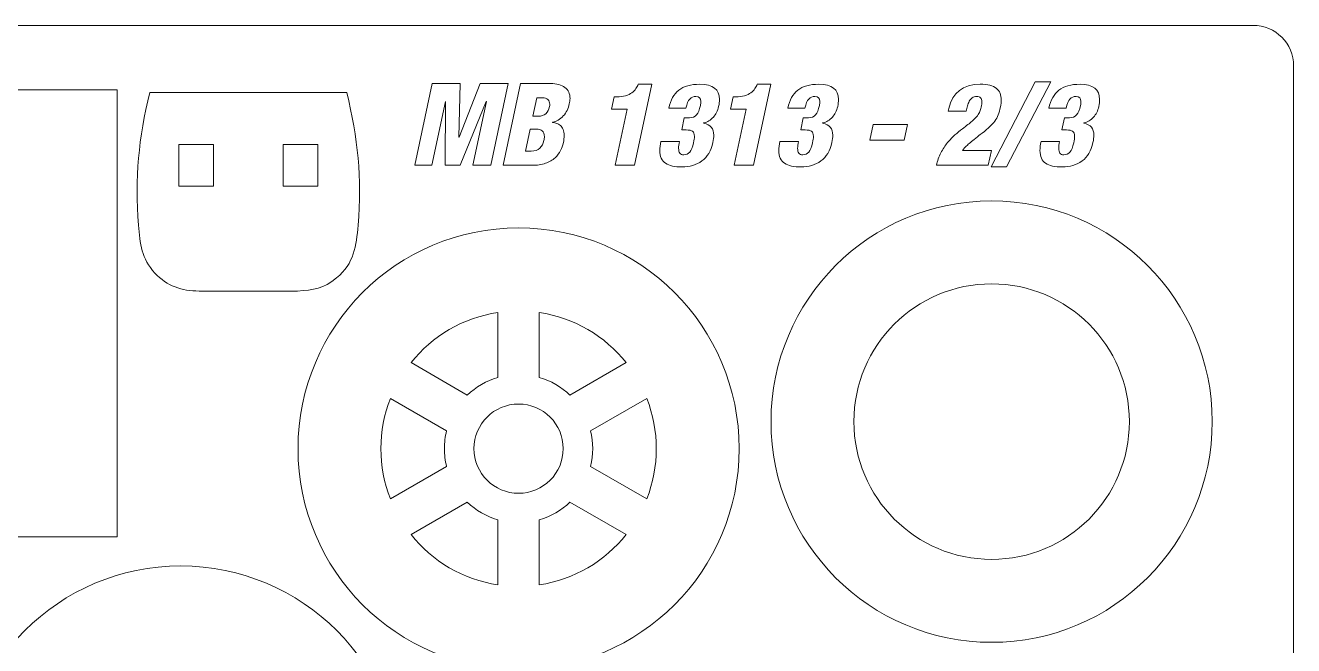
# Model space of a CAD drawing. Header units: centimetres. Extents: x -47.5 to 47.5, y -14.5 to 14.5.
# Drawn here: x -18.88 to -9.5, y 9.91 to 14.5 of the extents above; entities that cross this region are included whole.
import ezdxf

# ---------------------------------------------------------------- set-up
doc = ezdxf.new("R2010")
doc.units = ezdxf.units.CM
doc.header["$MEASUREMENT"] = 0
doc.layers.add('Camada 1', color=7, linetype='Continuous')

msp = doc.modelspace()

# ---------------------------------------------------------------- linework, layer by layer
at = {"layer": 'Camada 1', "color": 6, "lineweight": 9}
msp.add_open_spline([(-28.2, 14.5), (-28.2, 14.5), (-9.8, 14.5), (-9.8, 14.5), (-9.8, 14.5), (-9.635, 14.5), (-9.5, 14.365), (-9.5, 14.2), (-9.5, 14.2), (-9.5, 14.2), (-9.5, -14.2), (-9.5, -14.2), (-9.5, -14.2), (-9.5, -14.365), (-9.635, -14.5), (-9.8, -14.5), (-9.8, -14.5), (-9.8, -14.5), (-28.2, -14.5), (-28.2, -14.5), (-28.2, -14.5), (-28.365, -14.5), (-28.5, -14.365), (-28.5, -14.2), (-28.5, -14.2), (-28.5, -14.2), (-28.5, 14.2), (-28.5, 14.2), (-28.5, 14.2), (-28.5, 14.365), (-28.365, 14.5), (-28.2, 14.5)], degree=3, knots=[0, 0, 0, 0, 0.1111111, 0.1111111, 0.1111111, 0.1111111, 0.2222222, 0.2222222, 0.2222222, 0.2222222, 0.3333333, 0.3333333, 0.3333333, 0.3333333, 0.4444444, 0.4444444, 0.4444444, 0.4444444, 0.5555556, 0.5555556, 0.5555556, 0.5555556, 0.6666667, 0.6666667, 0.6666667, 0.6666667, 0.7777778, 0.7777778, 0.7777778, 0.7777778, 1, 1, 1, 1], dxfattribs=at)
at = {"layer": 'Camada 1', "color": 5, "lineweight": 9}
for points, knots in [([(-11.73917, 13.45331), (-11.73917, 13.45331), (-11.62402, 13.45331), (-11.62402, 13.45331), (-11.62402, 13.45331), (-11.62402, 13.45331), (-11.29721, 14.08154), (-11.29721, 14.08154), (-11.29721, 14.08154), (-11.29721, 14.08154), (-11.41236, 14.08154), (-11.41236, 14.08154), (-11.41236, 14.08154), (-11.41236, 14.08154), (-11.73917, 13.45331), (-11.73917, 13.45331)], [0, 0, 0, 0, 0.2, 0.2, 0.2, 0.2, 0.4, 0.4, 0.4, 0.4, 0.6, 0.6, 0.6, 0.6, 1, 1, 1, 1]), ([(-16.003, 13.46517), (-16.003, 13.46517), (-15.876, 13.46517), (-15.876, 13.46517), (-15.876, 13.46517), (-15.876, 13.46517), (-15.77609, 13.93591), (-15.77609, 13.93591), (-15.77609, 13.93591), (-15.77609, 13.93591), (-15.7744, 13.93591), (-15.7744, 13.93591), (-15.7744, 13.93591), (-15.7744, 13.93591), (-15.77694, 13.46517), (-15.77694, 13.46517), (-15.77694, 13.46517), (-15.77694, 13.46517), (-15.66687, 13.46517), (-15.66687, 13.46517), (-15.66687, 13.46517), (-15.66687, 13.46517), (-15.47468, 13.93591), (-15.47468, 13.93591), (-15.47468, 13.93591), (-15.47468, 13.93591), (-15.47298, 13.93591), (-15.47298, 13.93591), (-15.47298, 13.93591), (-15.47298, 13.93591), (-15.57289, 13.46517), (-15.57289, 13.46517), (-15.57289, 13.46517), (-15.57289, 13.46517), (-15.44081, 13.46517), (-15.44081, 13.46517), (-15.44081, 13.46517), (-15.44081, 13.46517), (-15.31212, 14.06968), (-15.31212, 14.06968), (-15.31212, 14.06968), (-15.31212, 14.06968), (-15.51786, 14.06968), (-15.51786, 14.06968), (-15.51786, 14.06968), (-15.51786, 14.06968), (-15.67449, 13.67259), (-15.67449, 13.67259), (-15.67449, 13.67259), (-15.67449, 13.67259), (-15.67619, 13.67259), (-15.67619, 13.67259), (-15.67619, 13.67259), (-15.67619, 13.67259), (-15.66603, 14.06968), (-15.66603, 14.06968), (-15.66603, 14.06968), (-15.66603, 14.06968), (-15.87431, 14.06968), (-15.87431, 14.06968), (-15.87431, 14.06968), (-15.87431, 14.06968), (-16.003, 13.46517), (-16.003, 13.46517)], [0, 0, 0, 0, 0.0588235, 0.0588235, 0.0588235, 0.0588235, 0.1176471, 0.1176471, 0.1176471, 0.1176471, 0.1764706, 0.1764706, 0.1764706, 0.1764706, 0.2352941, 0.2352941, 0.2352941, 0.2352941, 0.2941176, 0.2941176, 0.2941176, 0.2941176, 0.3529412, 0.3529412, 0.3529412, 0.3529412, 0.4117647, 0.4117647, 0.4117647, 0.4117647, 0.4705882, 0.4705882, 0.4705882, 0.4705882, 0.5294118, 0.5294118, 0.5294118, 0.5294118, 0.5882353, 0.5882353, 0.5882353, 0.5882353, 0.6470588, 0.6470588, 0.6470588, 0.6470588, 0.7058824, 0.7058824, 0.7058824, 0.7058824, 0.7647059, 0.7647059, 0.7647059, 0.7647059, 0.8235294, 0.8235294, 0.8235294, 0.8235294, 0.8823529, 0.8823529, 0.8823529, 0.8823529, 1, 1, 1, 1]), ([(-15.34852, 13.46517), (-15.34852, 13.46517), (-15.13855, 13.46517), (-15.13855, 13.46517), (-15.13855, 13.46517), (-15.09847, 13.46517), (-15.06404, 13.47024), (-15.03526, 13.4804), (-15.03526, 13.4804), (-15.00647, 13.49056), (-14.98304, 13.50397), (-14.96498, 13.52063), (-14.96498, 13.52063), (-14.94692, 13.53727), (-14.93323, 13.55505), (-14.92392, 13.57396), (-14.92392, 13.57396), (-14.9146, 13.59287), (-14.90769, 13.61248), (-14.90317, 13.6328), (-14.90317, 13.6328), (-14.89922, 13.65199), (-14.89725, 13.66949), (-14.89725, 13.68529), (-14.89725, 13.68529), (-14.89725, 13.70336), (-14.89979, 13.7186), (-14.90487, 13.73102), (-14.90487, 13.73102), (-14.90995, 13.74343), (-14.91672, 13.75303), (-14.92519, 13.7598), (-14.92519, 13.7598), (-14.93365, 13.76657), (-14.94254, 13.77166), (-14.95186, 13.77504), (-14.95186, 13.77504), (-14.96117, 13.77843), (-14.97147, 13.78097), (-14.98276, 13.78266), (-14.98276, 13.78266), (-14.98276, 13.78266), (-14.98276, 13.78435), (-14.98276, 13.78435), (-14.98276, 13.78435), (-14.95285, 13.79), (-14.9266, 13.80524), (-14.90402, 13.83007), (-14.90402, 13.83007), (-14.88144, 13.85491), (-14.86649, 13.88512), (-14.85915, 13.92068), (-14.85915, 13.92068), (-14.85576, 13.93422), (-14.85407, 13.9472), (-14.85407, 13.95963), (-14.85407, 13.95963), (-14.85407, 13.99574), (-14.86677, 14.02312), (-14.89217, 14.04175), (-14.89217, 14.04175), (-14.91757, 14.06037), (-14.95313, 14.06968), (-14.99885, 14.06968), (-14.99885, 14.06968), (-14.99885, 14.06968), (-15.21983, 14.06968), (-15.21983, 14.06968), (-15.21983, 14.06968), (-15.21983, 14.06968), (-15.34852, 13.46517), (-15.34852, 13.46517)], [0, 0, 0, 0, 0.0526316, 0.0526316, 0.0526316, 0.0526316, 0.1052632, 0.1052632, 0.1052632, 0.1052632, 0.1578947, 0.1578947, 0.1578947, 0.1578947, 0.2105263, 0.2105263, 0.2105263, 0.2105263, 0.2631579, 0.2631579, 0.2631579, 0.2631579, 0.3157895, 0.3157895, 0.3157895, 0.3157895, 0.3684211, 0.3684211, 0.3684211, 0.3684211, 0.4210526, 0.4210526, 0.4210526, 0.4210526, 0.4736842, 0.4736842, 0.4736842, 0.4736842, 0.5263158, 0.5263158, 0.5263158, 0.5263158, 0.5789474, 0.5789474, 0.5789474, 0.5789474, 0.6315789, 0.6315789, 0.6315789, 0.6315789, 0.6842105, 0.6842105, 0.6842105, 0.6842105, 0.7368421, 0.7368421, 0.7368421, 0.7368421, 0.7894737, 0.7894737, 0.7894737, 0.7894737, 0.8421053, 0.8421053, 0.8421053, 0.8421053, 0.8947368, 0.8947368, 0.8947368, 0.8947368, 1, 1, 1, 1]), ([(-14.51964, 13.46517), (-14.51964, 13.46517), (-14.3774, 13.46517), (-14.3774, 13.46517), (-14.3774, 13.46517), (-14.3774, 13.46517), (-14.24955, 14.0646), (-14.24955, 14.0646), (-14.24955, 14.0646), (-14.24955, 14.0646), (-14.34946, 14.0646), (-14.34946, 14.0646), (-14.34946, 14.0646), (-14.35397, 14.05331), (-14.3599, 14.04245), (-14.36724, 14.03201), (-14.36724, 14.03201), (-14.37457, 14.02157), (-14.38431, 14.01169), (-14.39645, 14.00237), (-14.39645, 14.00237), (-14.40858, 13.99306), (-14.4241, 13.98544), (-14.44301, 13.97952), (-14.44301, 13.97952), (-14.46192, 13.97359), (-14.48408, 13.97062), (-14.50948, 13.97062), (-14.50948, 13.97062), (-14.50948, 13.97062), (-14.52726, 13.97062), (-14.52726, 13.97062), (-14.52726, 13.97062), (-14.52726, 13.97062), (-14.54673, 13.88087), (-14.54673, 13.88087), (-14.54673, 13.88087), (-14.54673, 13.88087), (-14.43158, 13.88087), (-14.43158, 13.88087), (-14.43158, 13.88087), (-14.43158, 13.88087), (-14.51964, 13.46517), (-14.51964, 13.46517)], [0, 0, 0, 0, 0.0833333, 0.0833333, 0.0833333, 0.0833333, 0.1666667, 0.1666667, 0.1666667, 0.1666667, 0.25, 0.25, 0.25, 0.25, 0.3333333, 0.3333333, 0.3333333, 0.3333333, 0.4166667, 0.4166667, 0.4166667, 0.4166667, 0.5, 0.5, 0.5, 0.5, 0.5833333, 0.5833333, 0.5833333, 0.5833333, 0.6666667, 0.6666667, 0.6666667, 0.6666667, 0.75, 0.75, 0.75, 0.75, 0.8333333, 0.8333333, 0.8333333, 0.8333333, 1, 1, 1, 1]), ([(-14.18181, 13.64127), (-14.18689, 13.61644), (-14.18943, 13.59442), (-14.18943, 13.57524), (-14.18943, 13.57524), (-14.18943, 13.52951), (-14.17546, 13.49776), (-14.14752, 13.47999), (-14.14752, 13.47999), (-14.11958, 13.4622), (-14.07852, 13.45331), (-14.02433, 13.45331), (-14.02433, 13.45331), (-13.96789, 13.45331), (-13.9192, 13.46799), (-13.87828, 13.49733), (-13.87828, 13.49733), (-13.83736, 13.52668), (-13.81041, 13.57212), (-13.79742, 13.63365), (-13.79742, 13.63365), (-13.79291, 13.65398), (-13.79065, 13.67175), (-13.79065, 13.68699), (-13.79065, 13.68699), (-13.79065, 13.71239), (-13.79672, 13.73244), (-13.80885, 13.7471), (-13.80885, 13.7471), (-13.82099, 13.76178), (-13.84004, 13.77195), (-13.86601, 13.77758), (-13.86601, 13.77758), (-13.86601, 13.77758), (-13.86516, 13.77927), (-13.86516, 13.77927), (-13.86516, 13.77927), (-13.83694, 13.78548), (-13.81309, 13.79931), (-13.79361, 13.82076), (-13.79361, 13.82076), (-13.77414, 13.84221), (-13.76102, 13.86846), (-13.75424, 13.8995), (-13.75424, 13.8995), (-13.75029, 13.91926), (-13.74832, 13.93704), (-13.74832, 13.95284), (-13.74832, 13.95284), (-13.74832, 14.02735), (-13.79658, 14.0646), (-13.8931, 14.0646), (-13.8931, 14.0646), (-13.9597, 14.0646), (-14.01191, 14.04993), (-14.04973, 14.02058), (-14.04973, 14.02058), (-14.08586, 13.99235), (-14.11041, 13.94833), (-14.12339, 13.8885), (-14.12339, 13.8885), (-14.12339, 13.8885), (-13.99639, 13.8885), (-13.99639, 13.8885), (-13.99639, 13.8885), (-13.98962, 13.9201), (-13.98002, 13.9424), (-13.96761, 13.95538), (-13.96761, 13.95538), (-13.95519, 13.96836), (-13.94023, 13.97486), (-13.92273, 13.97486), (-13.92273, 13.97486), (-13.89846, 13.97486), (-13.88633, 13.96217), (-13.88633, 13.93676), (-13.88633, 13.93676), (-13.88633, 13.92829), (-13.88745, 13.91813), (-13.88971, 13.90628), (-13.88971, 13.90628), (-13.89649, 13.87579), (-13.90594, 13.85322), (-13.91808, 13.83854), (-13.91808, 13.83854), (-13.93021, 13.82387), (-13.94757, 13.81653), (-13.97015, 13.81653), (-13.97015, 13.81653), (-13.97015, 13.81653), (-14.00909, 13.81653), (-14.00909, 13.81653), (-14.00909, 13.81653), (-14.00909, 13.81653), (-14.02772, 13.72678), (-14.02772, 13.72678), (-14.02772, 13.72678), (-14.02772, 13.72678), (-13.99385, 13.72678), (-13.99385, 13.72678), (-13.99385, 13.72678), (-13.9724, 13.72678), (-13.95702, 13.72339), (-13.94771, 13.71662), (-13.94771, 13.71662), (-13.9384, 13.70985), (-13.93374, 13.69743), (-13.93374, 13.67937), (-13.93374, 13.67937), (-13.93374, 13.66695), (-13.93571, 13.65086), (-13.93967, 13.63111), (-13.93967, 13.63111), (-13.947, 13.59837), (-13.95632, 13.57551), (-13.96761, 13.56253), (-13.96761, 13.56253), (-13.97889, 13.54954), (-13.99385, 13.54306), (-14.01248, 13.54306), (-14.01248, 13.54306), (-14.02603, 13.54306), (-14.03576, 13.54729), (-14.04169, 13.55575), (-14.04169, 13.55575), (-14.04762, 13.56422), (-14.05058, 13.57607), (-14.05058, 13.59131), (-14.05058, 13.59131), (-14.05058, 13.60486), (-14.0486, 13.62152), (-14.04465, 13.64127), (-14.04465, 13.64127), (-14.04465, 13.64127), (-14.18181, 13.64127), (-14.18181, 13.64127)], [0, 0, 0, 0, 0.0285714, 0.0285714, 0.0285714, 0.0285714, 0.0571429, 0.0571429, 0.0571429, 0.0571429, 0.0857143, 0.0857143, 0.0857143, 0.0857143, 0.1142857, 0.1142857, 0.1142857, 0.1142857, 0.1428571, 0.1428571, 0.1428571, 0.1428571, 0.1714286, 0.1714286, 0.1714286, 0.1714286, 0.2, 0.2, 0.2, 0.2, 0.2285714, 0.2285714, 0.2285714, 0.2285714, 0.2571429, 0.2571429, 0.2571429, 0.2571429, 0.2857143, 0.2857143, 0.2857143, 0.2857143, 0.3142857, 0.3142857, 0.3142857, 0.3142857, 0.3428571, 0.3428571, 0.3428571, 0.3428571, 0.3714286, 0.3714286, 0.3714286, 0.3714286, 0.4, 0.4, 0.4, 0.4, 0.4285714, 0.4285714, 0.4285714, 0.4285714, 0.4571429, 0.4571429, 0.4571429, 0.4571429, 0.4857143, 0.4857143, 0.4857143, 0.4857143, 0.5142857, 0.5142857, 0.5142857, 0.5142857, 0.5428571, 0.5428571, 0.5428571, 0.5428571, 0.5714286, 0.5714286, 0.5714286, 0.5714286, 0.6, 0.6, 0.6, 0.6, 0.6285714, 0.6285714, 0.6285714, 0.6285714, 0.6571429, 0.6571429, 0.6571429, 0.6571429, 0.6857143, 0.6857143, 0.6857143, 0.6857143, 0.7142857, 0.7142857, 0.7142857, 0.7142857, 0.7428571, 0.7428571, 0.7428571, 0.7428571, 0.7714286, 0.7714286, 0.7714286, 0.7714286, 0.8, 0.8, 0.8, 0.8, 0.8285714, 0.8285714, 0.8285714, 0.8285714, 0.8571429, 0.8571429, 0.8571429, 0.8571429, 0.8857143, 0.8857143, 0.8857143, 0.8857143, 0.9142857, 0.9142857, 0.9142857, 0.9142857, 0.9428571, 0.9428571, 0.9428571, 0.9428571, 1, 1, 1, 1]), ([(-13.6391, 13.46517), (-13.6391, 13.46517), (-13.49686, 13.46517), (-13.49686, 13.46517), (-13.49686, 13.46517), (-13.49686, 13.46517), (-13.36901, 14.0646), (-13.36901, 14.0646), (-13.36901, 14.0646), (-13.36901, 14.0646), (-13.46892, 14.0646), (-13.46892, 14.0646), (-13.46892, 14.0646), (-13.47343, 14.05331), (-13.47936, 14.04245), (-13.4867, 14.03201), (-13.4867, 14.03201), (-13.49403, 14.02157), (-13.50377, 14.01169), (-13.51591, 14.00237), (-13.51591, 14.00237), (-13.52804, 13.99306), (-13.54356, 13.98544), (-13.56247, 13.97952), (-13.56247, 13.97952), (-13.58138, 13.97359), (-13.60354, 13.97062), (-13.62894, 13.97062), (-13.62894, 13.97062), (-13.62894, 13.97062), (-13.64672, 13.97062), (-13.64672, 13.97062), (-13.64672, 13.97062), (-13.64672, 13.97062), (-13.66619, 13.88087), (-13.66619, 13.88087), (-13.66619, 13.88087), (-13.66619, 13.88087), (-13.55104, 13.88087), (-13.55104, 13.88087), (-13.55104, 13.88087), (-13.55104, 13.88087), (-13.6391, 13.46517), (-13.6391, 13.46517)], [0, 0, 0, 0, 0.0833333, 0.0833333, 0.0833333, 0.0833333, 0.1666667, 0.1666667, 0.1666667, 0.1666667, 0.25, 0.25, 0.25, 0.25, 0.3333333, 0.3333333, 0.3333333, 0.3333333, 0.4166667, 0.4166667, 0.4166667, 0.4166667, 0.5, 0.5, 0.5, 0.5, 0.5833333, 0.5833333, 0.5833333, 0.5833333, 0.6666667, 0.6666667, 0.6666667, 0.6666667, 0.75, 0.75, 0.75, 0.75, 0.8333333, 0.8333333, 0.8333333, 0.8333333, 1, 1, 1, 1]), ([(-13.30127, 13.64127), (-13.30635, 13.61644), (-13.30889, 13.59442), (-13.30889, 13.57524), (-13.30889, 13.57524), (-13.30889, 13.52951), (-13.29492, 13.49776), (-13.26698, 13.47999), (-13.26698, 13.47999), (-13.23904, 13.4622), (-13.19798, 13.45331), (-13.14379, 13.45331), (-13.14379, 13.45331), (-13.08735, 13.45331), (-13.03866, 13.46799), (-12.99774, 13.49733), (-12.99774, 13.49733), (-12.95682, 13.52668), (-12.92987, 13.57212), (-12.91688, 13.63365), (-12.91688, 13.63365), (-12.91237, 13.65398), (-12.91011, 13.67175), (-12.91011, 13.68699), (-12.91011, 13.68699), (-12.91011, 13.71239), (-12.91618, 13.73244), (-12.92831, 13.7471), (-12.92831, 13.7471), (-12.94045, 13.76178), (-12.9595, 13.77195), (-12.98547, 13.77758), (-12.98547, 13.77758), (-12.98547, 13.77758), (-12.98462, 13.77927), (-12.98462, 13.77927), (-12.98462, 13.77927), (-12.9564, 13.78548), (-12.93255, 13.79931), (-12.91307, 13.82076), (-12.91307, 13.82076), (-12.8936, 13.84221), (-12.88048, 13.86846), (-12.8737, 13.8995), (-12.8737, 13.8995), (-12.86975, 13.91926), (-12.86778, 13.93704), (-12.86778, 13.95284), (-12.86778, 13.95284), (-12.86778, 14.02735), (-12.91604, 14.0646), (-13.01256, 14.0646), (-13.01256, 14.0646), (-13.07916, 14.0646), (-13.13137, 14.04993), (-13.16919, 14.02058), (-13.16919, 14.02058), (-13.20532, 13.99235), (-13.22987, 13.94833), (-13.24285, 13.8885), (-13.24285, 13.8885), (-13.24285, 13.8885), (-13.11585, 13.8885), (-13.11585, 13.8885), (-13.11585, 13.8885), (-13.10908, 13.9201), (-13.09948, 13.9424), (-13.08707, 13.95538), (-13.08707, 13.95538), (-13.07465, 13.96836), (-13.05969, 13.97486), (-13.04219, 13.97486), (-13.04219, 13.97486), (-13.01792, 13.97486), (-13.00579, 13.96217), (-13.00579, 13.93676), (-13.00579, 13.93676), (-13.00579, 13.92829), (-13.00691, 13.91813), (-13.00917, 13.90628), (-13.00917, 13.90628), (-13.01595, 13.87579), (-13.0254, 13.85322), (-13.03754, 13.83854), (-13.03754, 13.83854), (-13.04967, 13.82387), (-13.06703, 13.81653), (-13.08961, 13.81653), (-13.08961, 13.81653), (-13.08961, 13.81653), (-13.12855, 13.81653), (-13.12855, 13.81653), (-13.12855, 13.81653), (-13.12855, 13.81653), (-13.14718, 13.72678), (-13.14718, 13.72678), (-13.14718, 13.72678), (-13.14718, 13.72678), (-13.11331, 13.72678), (-13.11331, 13.72678), (-13.11331, 13.72678), (-13.09186, 13.72678), (-13.07648, 13.72339), (-13.06717, 13.71662), (-13.06717, 13.71662), (-13.05786, 13.70985), (-13.0532, 13.69743), (-13.0532, 13.67937), (-13.0532, 13.67937), (-13.0532, 13.66695), (-13.05517, 13.65086), (-13.05913, 13.63111), (-13.05913, 13.63111), (-13.06646, 13.59837), (-13.07578, 13.57551), (-13.08707, 13.56253), (-13.08707, 13.56253), (-13.09835, 13.54954), (-13.11331, 13.54306), (-13.13194, 13.54306), (-13.13194, 13.54306), (-13.14549, 13.54306), (-13.15522, 13.54729), (-13.16115, 13.55575), (-13.16115, 13.55575), (-13.16708, 13.56422), (-13.17004, 13.57607), (-13.17004, 13.59131), (-13.17004, 13.59131), (-13.17004, 13.60486), (-13.16806, 13.62152), (-13.16411, 13.64127), (-13.16411, 13.64127), (-13.16411, 13.64127), (-13.30127, 13.64127), (-13.30127, 13.64127)], [0, 0, 0, 0, 0.0285714, 0.0285714, 0.0285714, 0.0285714, 0.0571429, 0.0571429, 0.0571429, 0.0571429, 0.0857143, 0.0857143, 0.0857143, 0.0857143, 0.1142857, 0.1142857, 0.1142857, 0.1142857, 0.1428571, 0.1428571, 0.1428571, 0.1428571, 0.1714286, 0.1714286, 0.1714286, 0.1714286, 0.2, 0.2, 0.2, 0.2, 0.2285714, 0.2285714, 0.2285714, 0.2285714, 0.2571429, 0.2571429, 0.2571429, 0.2571429, 0.2857143, 0.2857143, 0.2857143, 0.2857143, 0.3142857, 0.3142857, 0.3142857, 0.3142857, 0.3428571, 0.3428571, 0.3428571, 0.3428571, 0.3714286, 0.3714286, 0.3714286, 0.3714286, 0.4, 0.4, 0.4, 0.4, 0.4285714, 0.4285714, 0.4285714, 0.4285714, 0.4571429, 0.4571429, 0.4571429, 0.4571429, 0.4857143, 0.4857143, 0.4857143, 0.4857143, 0.5142857, 0.5142857, 0.5142857, 0.5142857, 0.5428571, 0.5428571, 0.5428571, 0.5428571, 0.5714286, 0.5714286, 0.5714286, 0.5714286, 0.6, 0.6, 0.6, 0.6, 0.6285714, 0.6285714, 0.6285714, 0.6285714, 0.6571429, 0.6571429, 0.6571429, 0.6571429, 0.6857143, 0.6857143, 0.6857143, 0.6857143, 0.7142857, 0.7142857, 0.7142857, 0.7142857, 0.7428571, 0.7428571, 0.7428571, 0.7428571, 0.7714286, 0.7714286, 0.7714286, 0.7714286, 0.8, 0.8, 0.8, 0.8, 0.8285714, 0.8285714, 0.8285714, 0.8285714, 0.8571429, 0.8571429, 0.8571429, 0.8571429, 0.8857143, 0.8857143, 0.8857143, 0.8857143, 0.9142857, 0.9142857, 0.9142857, 0.9142857, 0.9428571, 0.9428571, 0.9428571, 0.9428571, 1, 1, 1, 1]), ([(-11.9229, 13.86479), (-11.91951, 13.8789), (-11.91613, 13.89202), (-11.91274, 13.90417), (-11.91274, 13.90417), (-11.90935, 13.91629), (-11.90498, 13.92773), (-11.89962, 13.93845), (-11.89962, 13.93845), (-11.89425, 13.94917), (-11.88706, 13.95792), (-11.87803, 13.9647), (-11.87803, 13.9647), (-11.86899, 13.97147), (-11.85799, 13.97486), (-11.84501, 13.97486), (-11.84501, 13.97486), (-11.83146, 13.97486), (-11.82172, 13.97147), (-11.8158, 13.9647), (-11.8158, 13.9647), (-11.80987, 13.95792), (-11.80691, 13.94776), (-11.80691, 13.93422), (-11.80691, 13.93422), (-11.80691, 13.92463), (-11.8086, 13.91192), (-11.81199, 13.89612), (-11.81199, 13.89612), (-11.81481, 13.88258), (-11.81791, 13.87128), (-11.8213, 13.86225), (-11.8213, 13.86225), (-11.82469, 13.85322), (-11.83075, 13.8432), (-11.8395, 13.83219), (-11.8395, 13.83219), (-11.84825, 13.82118), (-11.86152, 13.80779), (-11.8793, 13.79197), (-11.8793, 13.79197), (-11.89708, 13.77617), (-11.92064, 13.75726), (-11.94999, 13.73525), (-11.94999, 13.73525), (-11.96975, 13.72057), (-11.98852, 13.70533), (-12.0063, 13.68953), (-12.0063, 13.68953), (-12.02408, 13.67372), (-12.04214, 13.65482), (-12.06048, 13.6328), (-12.06048, 13.6328), (-12.07883, 13.61079), (-12.09534, 13.58567), (-12.11001, 13.55745), (-12.11001, 13.55745), (-12.12469, 13.52922), (-12.1357, 13.49846), (-12.14303, 13.46517), (-12.14303, 13.46517), (-12.14303, 13.46517), (-11.76034, 13.46517), (-11.76034, 13.46517), (-11.76034, 13.46517), (-11.76034, 13.46517), (-11.73663, 13.57524), (-11.73663, 13.57524), (-11.73663, 13.57524), (-11.73663, 13.57524), (-11.94915, 13.57524), (-11.94915, 13.57524), (-11.94915, 13.57524), (-11.94124, 13.58764), (-11.92939, 13.60091), (-11.91359, 13.61503), (-11.91359, 13.61503), (-11.89778, 13.62913), (-11.87323, 13.64917), (-11.83993, 13.67513), (-11.83993, 13.67513), (-11.82299, 13.68868), (-11.81142, 13.69772), (-11.80521, 13.70223), (-11.80521, 13.70223), (-11.78151, 13.72142), (-11.76231, 13.73793), (-11.74764, 13.75177), (-11.74764, 13.75177), (-11.73296, 13.76559), (-11.72069, 13.77927), (-11.71081, 13.79282), (-11.71081, 13.79282), (-11.70093, 13.80638), (-11.69275, 13.82133), (-11.68625, 13.83769), (-11.68625, 13.83769), (-11.67976, 13.85406), (-11.67426, 13.87382), (-11.66974, 13.89696), (-11.66974, 13.89696), (-11.66523, 13.91615), (-11.66297, 13.93337), (-11.66297, 13.94861), (-11.66297, 13.94861), (-11.66297, 13.9853), (-11.67511, 14.0138), (-11.69938, 14.03412), (-11.69938, 14.03412), (-11.72365, 14.05444), (-11.76344, 14.0646), (-11.81876, 14.0646), (-11.81876, 14.0646), (-11.94745, 14.0646), (-12.02478, 14.00449), (-12.05075, 13.88427), (-12.05075, 13.88427), (-12.05075, 13.88427), (-12.05498, 13.86479), (-12.05498, 13.86479), (-12.05498, 13.86479), (-12.05498, 13.86479), (-11.9229, 13.86479), (-11.9229, 13.86479)], [0, 0, 0, 0, 0.03125, 0.03125, 0.03125, 0.03125, 0.0625, 0.0625, 0.0625, 0.0625, 0.09375, 0.09375, 0.09375, 0.09375, 0.125, 0.125, 0.125, 0.125, 0.15625, 0.15625, 0.15625, 0.15625, 0.1875, 0.1875, 0.1875, 0.1875, 0.21875, 0.21875, 0.21875, 0.21875, 0.25, 0.25, 0.25, 0.25, 0.28125, 0.28125, 0.28125, 0.28125, 0.3125, 0.3125, 0.3125, 0.3125, 0.34375, 0.34375, 0.34375, 0.34375, 0.375, 0.375, 0.375, 0.375, 0.40625, 0.40625, 0.40625, 0.40625, 0.4375, 0.4375, 0.4375, 0.4375, 0.46875, 0.46875, 0.46875, 0.46875, 0.5, 0.5, 0.5, 0.5, 0.53125, 0.53125, 0.53125, 0.53125, 0.5625, 0.5625, 0.5625, 0.5625, 0.59375, 0.59375, 0.59375, 0.59375, 0.625, 0.625, 0.625, 0.625, 0.65625, 0.65625, 0.65625, 0.65625, 0.6875, 0.6875, 0.6875, 0.6875, 0.71875, 0.71875, 0.71875, 0.71875, 0.75, 0.75, 0.75, 0.75, 0.78125, 0.78125, 0.78125, 0.78125, 0.8125, 0.8125, 0.8125, 0.8125, 0.84375, 0.84375, 0.84375, 0.84375, 0.875, 0.875, 0.875, 0.875, 0.90625, 0.90625, 0.90625, 0.90625, 0.9375, 0.9375, 0.9375, 0.9375, 1, 1, 1, 1]), ([(-11.36917, 13.64127), (-11.37425, 13.61644), (-11.37679, 13.59442), (-11.37679, 13.57524), (-11.37679, 13.57524), (-11.37679, 13.52951), (-11.36282, 13.49776), (-11.33488, 13.47999), (-11.33488, 13.47999), (-11.30694, 13.4622), (-11.26588, 13.45331), (-11.21169, 13.45331), (-11.21169, 13.45331), (-11.15525, 13.45331), (-11.10656, 13.46799), (-11.06564, 13.49733), (-11.06564, 13.49733), (-11.02472, 13.52668), (-10.99777, 13.57212), (-10.98478, 13.63365), (-10.98478, 13.63365), (-10.98027, 13.65398), (-10.97801, 13.67175), (-10.97801, 13.68699), (-10.97801, 13.68699), (-10.97801, 13.71239), (-10.98408, 13.73244), (-10.99621, 13.7471), (-10.99621, 13.7471), (-11.00835, 13.76178), (-11.0274, 13.77195), (-11.05337, 13.77758), (-11.05337, 13.77758), (-11.05337, 13.77758), (-11.05252, 13.77927), (-11.05252, 13.77927), (-11.05252, 13.77927), (-11.0243, 13.78548), (-11.00045, 13.79931), (-10.98097, 13.82076), (-10.98097, 13.82076), (-10.9615, 13.84221), (-10.94838, 13.86846), (-10.9416, 13.8995), (-10.9416, 13.8995), (-10.93765, 13.91926), (-10.93568, 13.93704), (-10.93568, 13.95284), (-10.93568, 13.95284), (-10.93568, 14.02735), (-10.98394, 14.0646), (-11.08046, 14.0646), (-11.08046, 14.0646), (-11.14706, 14.0646), (-11.19927, 14.04993), (-11.23709, 14.02058), (-11.23709, 14.02058), (-11.27322, 13.99235), (-11.29777, 13.94833), (-11.31075, 13.8885), (-11.31075, 13.8885), (-11.31075, 13.8885), (-11.18375, 13.8885), (-11.18375, 13.8885), (-11.18375, 13.8885), (-11.17698, 13.9201), (-11.16738, 13.9424), (-11.15497, 13.95538), (-11.15497, 13.95538), (-11.14255, 13.96836), (-11.12759, 13.97486), (-11.11009, 13.97486), (-11.11009, 13.97486), (-11.08582, 13.97486), (-11.07369, 13.96217), (-11.07369, 13.93676), (-11.07369, 13.93676), (-11.07369, 13.92829), (-11.07481, 13.91813), (-11.07707, 13.90628), (-11.07707, 13.90628), (-11.08385, 13.87579), (-11.0933, 13.85322), (-11.10544, 13.83854), (-11.10544, 13.83854), (-11.11757, 13.82387), (-11.13493, 13.81653), (-11.15751, 13.81653), (-11.15751, 13.81653), (-11.15751, 13.81653), (-11.19645, 13.81653), (-11.19645, 13.81653), (-11.19645, 13.81653), (-11.19645, 13.81653), (-11.21508, 13.72678), (-11.21508, 13.72678), (-11.21508, 13.72678), (-11.21508, 13.72678), (-11.18121, 13.72678), (-11.18121, 13.72678), (-11.18121, 13.72678), (-11.15976, 13.72678), (-11.14438, 13.72339), (-11.13507, 13.71662), (-11.13507, 13.71662), (-11.12576, 13.70985), (-11.1211, 13.69743), (-11.1211, 13.67937), (-11.1211, 13.67937), (-11.1211, 13.66695), (-11.12307, 13.65086), (-11.12703, 13.63111), (-11.12703, 13.63111), (-11.13436, 13.59837), (-11.14368, 13.57551), (-11.15497, 13.56253), (-11.15497, 13.56253), (-11.16625, 13.54954), (-11.18121, 13.54306), (-11.19984, 13.54306), (-11.19984, 13.54306), (-11.21339, 13.54306), (-11.22312, 13.54729), (-11.22905, 13.55575), (-11.22905, 13.55575), (-11.23498, 13.56422), (-11.23794, 13.57607), (-11.23794, 13.59131), (-11.23794, 13.59131), (-11.23794, 13.60486), (-11.23596, 13.62152), (-11.23201, 13.64127), (-11.23201, 13.64127), (-11.23201, 13.64127), (-11.36917, 13.64127), (-11.36917, 13.64127)], [0, 0, 0, 0, 0.0285714, 0.0285714, 0.0285714, 0.0285714, 0.0571429, 0.0571429, 0.0571429, 0.0571429, 0.0857143, 0.0857143, 0.0857143, 0.0857143, 0.1142857, 0.1142857, 0.1142857, 0.1142857, 0.1428571, 0.1428571, 0.1428571, 0.1428571, 0.1714286, 0.1714286, 0.1714286, 0.1714286, 0.2, 0.2, 0.2, 0.2, 0.2285714, 0.2285714, 0.2285714, 0.2285714, 0.2571429, 0.2571429, 0.2571429, 0.2571429, 0.2857143, 0.2857143, 0.2857143, 0.2857143, 0.3142857, 0.3142857, 0.3142857, 0.3142857, 0.3428571, 0.3428571, 0.3428571, 0.3428571, 0.3714286, 0.3714286, 0.3714286, 0.3714286, 0.4, 0.4, 0.4, 0.4, 0.4285714, 0.4285714, 0.4285714, 0.4285714, 0.4571429, 0.4571429, 0.4571429, 0.4571429, 0.4857143, 0.4857143, 0.4857143, 0.4857143, 0.5142857, 0.5142857, 0.5142857, 0.5142857, 0.5428571, 0.5428571, 0.5428571, 0.5428571, 0.5714286, 0.5714286, 0.5714286, 0.5714286, 0.6, 0.6, 0.6, 0.6, 0.6285714, 0.6285714, 0.6285714, 0.6285714, 0.6571429, 0.6571429, 0.6571429, 0.6571429, 0.6857143, 0.6857143, 0.6857143, 0.6857143, 0.7142857, 0.7142857, 0.7142857, 0.7142857, 0.7428571, 0.7428571, 0.7428571, 0.7428571, 0.7714286, 0.7714286, 0.7714286, 0.7714286, 0.8, 0.8, 0.8, 0.8, 0.8285714, 0.8285714, 0.8285714, 0.8285714, 0.8571429, 0.8571429, 0.8571429, 0.8571429, 0.8857143, 0.8857143, 0.8857143, 0.8857143, 0.9142857, 0.9142857, 0.9142857, 0.9142857, 0.9428571, 0.9428571, 0.9428571, 0.9428571, 1, 1, 1, 1]), ([(-15.10045, 13.9647), (-15.10045, 13.9647), (-15.06066, 13.9647), (-15.06066, 13.9647), (-15.06066, 13.9647), (-15.04034, 13.9647), (-15.0258, 13.96019), (-15.01705, 13.95115), (-15.01705, 13.95115), (-15.0083, 13.94212), (-15.00393, 13.93055), (-15.00393, 13.91644), (-15.00393, 13.91644), (-15.00393, 13.91079), (-15.00449, 13.90515), (-15.00562, 13.8995), (-15.00562, 13.8995), (-15.01014, 13.87692), (-15.01945, 13.85943), (-15.03356, 13.84702), (-15.03356, 13.84702), (-15.04767, 13.83459), (-15.06658, 13.82838), (-15.09029, 13.82838), (-15.09029, 13.82838), (-15.09029, 13.82838), (-15.12924, 13.82838), (-15.12924, 13.82838), (-15.12924, 13.82838), (-15.12924, 13.82838), (-15.10045, 13.9647), (-15.10045, 13.9647)], [0, 0, 0, 0, 0.1111111, 0.1111111, 0.1111111, 0.1111111, 0.2222222, 0.2222222, 0.2222222, 0.2222222, 0.3333333, 0.3333333, 0.3333333, 0.3333333, 0.4444444, 0.4444444, 0.4444444, 0.4444444, 0.5555556, 0.5555556, 0.5555556, 0.5555556, 0.6666667, 0.6666667, 0.6666667, 0.6666667, 0.7777778, 0.7777778, 0.7777778, 0.7777778, 1, 1, 1, 1]), ([(-15.14956, 13.73356), (-15.14956, 13.73356), (-15.10384, 13.73356), (-15.10384, 13.73356), (-15.10384, 13.73356), (-15.08464, 13.73356), (-15.06983, 13.7289), (-15.05939, 13.71958), (-15.05939, 13.71958), (-15.04894, 13.71027), (-15.04372, 13.69603), (-15.04372, 13.67683), (-15.04372, 13.67683), (-15.04372, 13.66836), (-15.04485, 13.65905), (-15.04711, 13.64889), (-15.04711, 13.64889), (-15.05219, 13.62575), (-15.06235, 13.60684), (-15.07759, 13.59216), (-15.07759, 13.59216), (-15.09283, 13.57748), (-15.114, 13.57015), (-15.14109, 13.57015), (-15.14109, 13.57015), (-15.14109, 13.57015), (-15.18427, 13.57015), (-15.18427, 13.57015), (-15.18427, 13.57015), (-15.18427, 13.57015), (-15.14956, 13.73356), (-15.14956, 13.73356)], [0, 0, 0, 0, 0.1111111, 0.1111111, 0.1111111, 0.1111111, 0.2222222, 0.2222222, 0.2222222, 0.2222222, 0.3333333, 0.3333333, 0.3333333, 0.3333333, 0.4444444, 0.4444444, 0.4444444, 0.4444444, 0.5555556, 0.5555556, 0.5555556, 0.5555556, 0.6666667, 0.6666667, 0.6666667, 0.6666667, 0.7777778, 0.7777778, 0.7777778, 0.7777778, 1, 1, 1, 1]), ([(-12.63664, 13.65227), (-12.63664, 13.65227), (-12.38095, 13.65227), (-12.38095, 13.65227), (-12.38095, 13.65227), (-12.38095, 13.65227), (-12.35639, 13.76742), (-12.35639, 13.76742), (-12.35639, 13.76742), (-12.35639, 13.76742), (-12.61209, 13.76742), (-12.61209, 13.76742), (-12.61209, 13.76742), (-12.61209, 13.76742), (-12.63664, 13.65227), (-12.63664, 13.65227)], [0, 0, 0, 0, 0.2, 0.2, 0.2, 0.2, 0.4, 0.4, 0.4, 0.4, 0.6, 0.6, 0.6, 0.6, 1, 1, 1, 1])]:
    msp.add_open_spline(points, degree=3, knots=knots, dxfattribs=at)
at = {"layer": 'Camada 1', "lineweight": 9}
for points, knots in [([(-19.61443, 14.02234), (-19.61443, 14.02234), (-18.2044, 14.02234), (-18.2044, 14.02234), (-18.2044, 14.02234), (-18.2044, 14.02234), (-18.2044, 10.71748), (-18.2044, 10.71748), (-18.2044, 10.71748), (-18.2044, 10.71748), (-19.86455, 10.71748), (-19.86455, 10.71748), (-19.86455, 10.71748), (-19.86455, 10.71748), (-19.86455, 13.77223), (-19.86455, 13.77223), (-19.86455, 13.77223), (-19.86455, 13.77223), (-19.61443, 13.76738), (-19.61443, 13.76738), (-19.61443, 13.76738), (-19.61443, 13.76738), (-19.61443, 14.02234), (-19.61443, 14.02234)], [0, 0, 0, 0, 0.1428571, 0.1428571, 0.1428571, 0.1428571, 0.2857143, 0.2857143, 0.2857143, 0.2857143, 0.4285714, 0.4285714, 0.4285714, 0.4285714, 0.5714286, 0.5714286, 0.5714286, 0.5714286, 0.7142857, 0.7142857, 0.7142857, 0.7142857, 1, 1, 1, 1]), ([(-16.86994, 12.53542), (-16.86994, 12.53542), (-17.59903, 12.53542), (-17.59903, 12.53542), (-17.59903, 12.53542), (-17.72673, 12.53624), (-17.83576, 12.57172), (-17.92547, 12.66816), (-17.92547, 12.66816), (-18.0245, 12.7746), (-18.03543, 12.88555), (-18.04709, 13.02272), (-18.04709, 13.02272), (-18.07691, 13.37324), (-18.04431, 13.66472), (-17.96356, 14.00441), (-17.96356, 14.00441), (-17.96356, 14.00441), (-16.5054, 14.00441), (-16.5054, 14.00441), (-16.5054, 14.00441), (-16.42465, 13.66472), (-16.39205, 13.37324), (-16.42188, 13.02272), (-16.42188, 13.02272), (-16.43499, 12.86853), (-16.4511, 12.74135), (-16.58117, 12.6324), (-16.58117, 12.6324), (-16.67637, 12.55268), (-16.75419, 12.54414), (-16.86994, 12.53542)], [0, 0, 0, 0, 0.1111111, 0.1111111, 0.1111111, 0.1111111, 0.2222222, 0.2222222, 0.2222222, 0.2222222, 0.3333333, 0.3333333, 0.3333333, 0.3333333, 0.4444444, 0.4444444, 0.4444444, 0.4444444, 0.5555556, 0.5555556, 0.5555556, 0.5555556, 0.6666667, 0.6666667, 0.6666667, 0.6666667, 0.7777778, 0.7777778, 0.7777778, 0.7777778, 1, 1, 1, 1]), ([(-11.73448, 13.20214), (-10.83302, 13.20214), (-10.10224, 12.47137), (-10.10224, 11.56991), (-10.10224, 11.56991), (-10.10224, 10.66845), (-10.83302, 9.93769), (-11.73448, 9.93769), (-11.73448, 9.93769), (-12.63594, 9.93769), (-13.36671, 10.66845), (-13.36671, 11.56991), (-13.36671, 11.56991), (-13.36671, 12.47137), (-12.63594, 13.20214), (-11.73448, 13.20214)], [0, 0, 0, 0, 0.2, 0.2, 0.2, 0.2, 0.4, 0.4, 0.4, 0.4, 0.6, 0.6, 0.6, 0.6, 1, 1, 1, 1]), ([(-16.86671, 11.36991), (-16.86671, 12.27138), (-16.13593, 13.00215), (-15.23447, 13.00215), (-15.23447, 13.00215), (-14.33301, 13.00215), (-13.60224, 12.27138), (-13.60224, 11.36991), (-13.60224, 11.36991), (-13.60224, 10.46845), (-14.33301, 9.73768), (-15.23447, 9.73768), (-15.23447, 9.73768), (-16.13593, 9.73768), (-16.86671, 10.46845), (-16.86671, 11.36991)], [0, 0, 0, 0, 0.2, 0.2, 0.2, 0.2, 0.4, 0.4, 0.4, 0.4, 0.6, 0.6, 0.6, 0.6, 1, 1, 1, 1]), ([(-17.73448, 10.50214), (-16.83303, 10.50214), (-16.10225, 9.77137), (-16.10225, 8.86991), (-16.10225, 8.86991), (-16.10225, 7.96845), (-16.83303, 7.23769), (-17.73448, 7.23769), (-17.73448, 7.23769), (-18.63594, 7.23769), (-19.36671, 7.96845), (-19.36671, 8.86991), (-19.36671, 8.86991), (-19.36671, 9.77137), (-18.63594, 10.50214), (-17.73448, 10.50214)], [0, 0, 0, 0, 0.2, 0.2, 0.2, 0.2, 0.4, 0.4, 0.4, 0.4, 0.6, 0.6, 0.6, 0.6, 1, 1, 1, 1])]:
    msp.add_open_spline(points, degree=3, knots=knots, dxfattribs=at)
at = {"layer": 'Camada 1', "color": 114, "lineweight": 9}
for points, knots in [([(-17.74805, 13.61802), (-17.74805, 13.61802), (-17.74805, 13.31199), (-17.74805, 13.31199), (-17.74805, 13.31199), (-17.74805, 13.31199), (-17.49301, 13.31199), (-17.49301, 13.31199), (-17.49301, 13.31199), (-17.49301, 13.31199), (-17.49301, 13.61802), (-17.49301, 13.61802), (-17.49301, 13.61802), (-17.49301, 13.61802), (-17.74805, 13.61802), (-17.74805, 13.61802)], [0, 0, 0, 0, 0.2, 0.2, 0.2, 0.2, 0.4, 0.4, 0.4, 0.4, 0.6, 0.6, 0.6, 0.6, 1, 1, 1, 1]), ([(-16.97595, 13.61802), (-16.97595, 13.61802), (-16.72091, 13.61802), (-16.72091, 13.61802), (-16.72091, 13.61802), (-16.72091, 13.61802), (-16.72091, 13.31199), (-16.72091, 13.31199), (-16.72091, 13.31199), (-16.72091, 13.31199), (-16.97595, 13.31199), (-16.97595, 13.31199), (-16.97595, 13.31199), (-16.97595, 13.31199), (-16.97595, 13.61802), (-16.97595, 13.61802)], [0, 0, 0, 0, 0.2, 0.2, 0.2, 0.2, 0.4, 0.4, 0.4, 0.4, 0.6, 0.6, 0.6, 0.6, 1, 1, 1, 1]), ([(-11.73447, 12.58876), (-11.17179, 12.58876), (-10.71564, 12.13261), (-10.71564, 11.56992), (-10.71564, 11.56992), (-10.71564, 11.00725), (-11.17179, 10.5511), (-11.73447, 10.5511), (-11.73447, 10.5511), (-12.29715, 10.5511), (-12.7533, 11.00725), (-12.7533, 11.56992), (-12.7533, 11.56992), (-12.7533, 12.13261), (-12.29715, 12.58876), (-11.73447, 12.58876)], [0, 0, 0, 0, 0.2, 0.2, 0.2, 0.2, 0.4, 0.4, 0.4, 0.4, 0.6, 0.6, 0.6, 0.6, 1, 1, 1, 1]), ([(-15.61443, 11.76597), (-15.55135, 11.82652), (-15.47381, 11.87212), (-15.38751, 11.89712), (-15.38751, 11.89712), (-15.38751, 11.89712), (-15.38751, 12.37731), (-15.38751, 12.37731), (-15.38751, 12.37731), (-15.64662, 12.33827), (-15.87374, 12.20163), (-16.03027, 12.00605), (-16.03027, 12.00605), (-16.03027, 12.00605), (-15.61443, 11.76597), (-15.61443, 11.76597)], [0, 0, 0, 0, 0.2, 0.2, 0.2, 0.2, 0.4, 0.4, 0.4, 0.4, 0.6, 0.6, 0.6, 0.6, 1, 1, 1, 1]), ([(-15.08146, 11.89712), (-14.99517, 11.87212), (-14.91763, 11.82651), (-14.85453, 11.76597), (-14.85453, 11.76597), (-14.85453, 11.76597), (-14.43869, 12.00605), (-14.43869, 12.00605), (-14.43869, 12.00605), (-14.59524, 12.20163), (-14.82235, 12.33829), (-15.08146, 12.37731), (-15.08146, 12.37731), (-15.08146, 12.37731), (-15.08146, 11.89712), (-15.08146, 11.89712)], [0, 0, 0, 0, 0.2, 0.2, 0.2, 0.2, 0.4, 0.4, 0.4, 0.4, 0.6, 0.6, 0.6, 0.6, 1, 1, 1, 1]), ([(-15.78333, 11.36991), (-15.78333, 11.41509), (-15.77783, 11.45897), (-15.76754, 11.50098), (-15.76754, 11.50098), (-15.76754, 11.50098), (-16.18354, 11.74115), (-16.18354, 11.74115), (-16.18354, 11.74115), (-16.2766, 11.50341), (-16.27664, 11.2364), (-16.18354, 10.99867), (-16.18354, 10.99867), (-16.18354, 10.99867), (-15.76754, 11.23884), (-15.76754, 11.23884), (-15.76754, 11.23884), (-15.77783, 11.28085), (-15.78333, 11.32473), (-15.78333, 11.36991)], [0, 0, 0, 0, 0.1666667, 0.1666667, 0.1666667, 0.1666667, 0.3333333, 0.3333333, 0.3333333, 0.3333333, 0.5, 0.5, 0.5, 0.5, 0.6666667, 0.6666667, 0.6666667, 0.6666667, 1, 1, 1, 1]), ([(-14.70142, 11.50098), (-14.68037, 11.415), (-14.68037, 11.32482), (-14.70142, 11.23884), (-14.70142, 11.23884), (-14.70142, 11.23884), (-14.28543, 10.99867), (-14.28543, 10.99867), (-14.28543, 10.99867), (-14.19234, 11.23643), (-14.19235, 11.50338), (-14.28543, 11.74115), (-14.28543, 11.74115), (-14.28543, 11.74115), (-14.70142, 11.50098), (-14.70142, 11.50098)], [0, 0, 0, 0, 0.2, 0.2, 0.2, 0.2, 0.4, 0.4, 0.4, 0.4, 0.6, 0.6, 0.6, 0.6, 1, 1, 1, 1]), ([(-15.56461, 11.36991), (-15.56461, 11.55224), (-15.41681, 11.70004), (-15.23448, 11.70004), (-15.23448, 11.70004), (-15.05216, 11.70004), (-14.90436, 11.55224), (-14.90436, 11.36991), (-14.90436, 11.36991), (-14.90436, 11.18758), (-15.05216, 11.03978), (-15.23448, 11.03978), (-15.23448, 11.03978), (-15.41681, 11.03978), (-15.56461, 11.18758), (-15.56461, 11.36991)], [0, 0, 0, 0, 0.2, 0.2, 0.2, 0.2, 0.4, 0.4, 0.4, 0.4, 0.6, 0.6, 0.6, 0.6, 1, 1, 1, 1]), ([(-15.38751, 10.84271), (-15.47381, 10.8677), (-15.55134, 10.9133), (-15.61443, 10.97385), (-15.61443, 10.97385), (-15.61443, 10.97385), (-16.03026, 10.73378), (-16.03026, 10.73378), (-16.03026, 10.73378), (-15.87371, 10.53821), (-15.64662, 10.40156), (-15.38751, 10.36253), (-15.38751, 10.36253), (-15.38751, 10.36253), (-15.38751, 10.84271), (-15.38751, 10.84271)], [0, 0, 0, 0, 0.2, 0.2, 0.2, 0.2, 0.4, 0.4, 0.4, 0.4, 0.6, 0.6, 0.6, 0.6, 1, 1, 1, 1]), ([(-14.85453, 10.97385), (-14.91763, 10.9133), (-14.99516, 10.8677), (-15.08146, 10.84271), (-15.08146, 10.84271), (-15.08146, 10.84271), (-15.08146, 10.36253), (-15.08146, 10.36253), (-15.08146, 10.36253), (-14.82236, 10.40157), (-14.59524, 10.5382), (-14.43871, 10.73378), (-14.43871, 10.73378), (-14.43871, 10.73378), (-14.85453, 10.97385), (-14.85453, 10.97385)], [0, 0, 0, 0, 0.2, 0.2, 0.2, 0.2, 0.4, 0.4, 0.4, 0.4, 0.6, 0.6, 0.6, 0.6, 1, 1, 1, 1])]:
    msp.add_open_spline(points, degree=3, knots=knots, dxfattribs=at)

doc.saveas('drawing.dxf')
